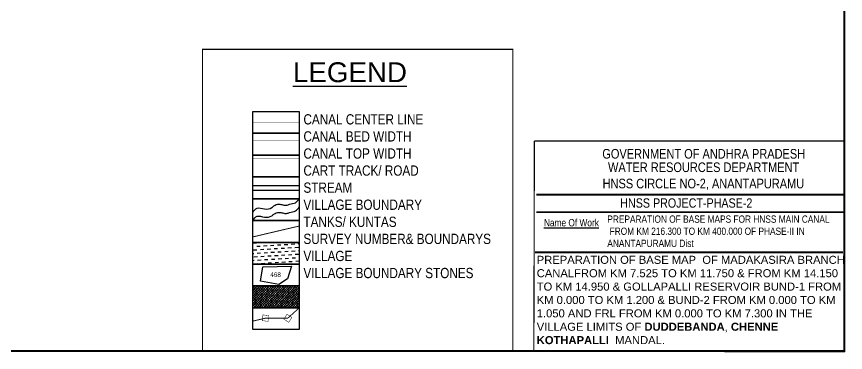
# Model space of a CAD drawing. Header units: inches. Extents: x 775404 to 782774, y 1566046 to 1574394.
# Drawn here: x 778623 to 782684, y 1566046 to 1567689 of the extents above; entities that cross this region are included whole.
import ezdxf
from ezdxf.enums import TextEntityAlignment as Align

# ---------------------------------------------------------------- set-up
doc = ezdxf.new("R2010")
doc.units = ezdxf.units.IN
doc.header["$MEASUREMENT"] = 0
doc.linetypes.add('ACAD_ISO02W100', pattern=[15, 12, -3])
doc.linetypes.add('HIDDEN2', pattern=[0.1875, 0.125, -0.0625])
for name, color, linetype in [('CANAL1', 242, 'Continuous'), ('CSMark', 72, 'Continuous'), ('FRAME 025', 7, 'Continuous'), ('PLOT NO', 7, 'Continuous'), ('TABLE', 7, 'Continuous'), ('tank', 4, 'Continuous'), ('TITLEBLOCK', 7, 'Continuous'), ('VILLAGE', 30, 'Continuous'), ('VILLAGE BOUNDRY', 5, 'Continuous'), ('VILLAGE STONES', 1, 'Continuous')]:
    doc.layers.add(name, color=color, linetype=linetype)
doc.styles.add('A', font='arial.ttf')
doc.styles.add('ARIALN', font='ARIALN.TTF')
doc.styles.get("Standard").update_dxf_attribs({"font": 'arial.ttf'})

msp = doc.modelspace()

# ---------------------------------------------------------------- hatches: boundary and pattern name
at = {"layer": 'tank'}
h = msp.add_hatch(dxfattribs=at)
h.set_pattern_fill('DASH', color=256, scale=135.582282, angle=3.5405, style=0)
h.set_pattern_definition([(3.5405362, (-83092.865, -327171.78), (15.86883272, 17.96204333), [16.9477853, -16.9477853])])
h.paths.add_polyline_path([(779780.2, 1566584.4), (780007.8, 1566584.4), (780007.8, 1566477.6), (779780.2, 1566477.6)])
at = {"layer": 'VILLAGE', "linetype": 'Continuous'}
h = msp.add_hatch(dxfattribs=at)
h.set_pattern_fill('SACNCR', color=256, scale=91.066077, angle=1.5303, style=0)
h.set_pattern_definition([(46.53031993, (-83092.865, -327171.78), (-6.195952587, 5.873511137), []), (46.53031993, (-83086.83, -327171.619), (-6.195952587, 5.873511137), [0, -8.537444673])])
h.paths.add_polyline_path([(779780.2, 1566370.9), (780007.8, 1566370.9), (780007.8, 1566264.1), (779780.2, 1566264.1)])

# ---------------------------------------------------------------- linework, layer by layer
at = {"layer": 'CANAL1', "color": 5, "const_width": 5.61}
for points in [[(779533.4, 1566053.2), (779533.4, 1567529.1), (781054.5, 1567529.1), (781054.5, 1566053.2)], [(782678.4, 1566946.8), (782678.4, 1566048.5), (781157.3, 1566051.5), (781159.9, 1567080.6)], [(781159.9, 1567080.6), (782681.2, 1567080.6)], [(779533.4, 1566053.2), (781054.7, 1566053.2)]]:
    msp.add_lwpolyline(points, dxfattribs=at)
at = {"layer": 'CANAL1', "color": 1, "linetype": 'HIDDEN2', "ltscale": 100, "const_width": 1.12}
msp.add_lwpolyline([(779780.2, 1567171.5), (780007.8, 1567171.5)], dxfattribs=at)
at = {"layer": 'CANAL1', "color": 5, "ltscale": 100, "const_width": 1.12}
for points in [[(780007.8, 1567081.5), (779780.2, 1567081.5)], [(780007.8, 1567048), (779780.2, 1567048)]]:
    msp.add_lwpolyline(points, dxfattribs=at)
at = {"layer": 'CANAL1', "color": 1, "ltscale": 100, "const_width": 1.12}
for points in [[(780007.8, 1566997), (779780.2, 1566997)], [(780007.8, 1566918.9), (779780.2, 1566918.9)]]:
    msp.add_lwpolyline(points, dxfattribs=at)
at = {"layer": 'CSMark', "color": 5, "const_width": 10}
msp.add_lwpolyline([(775408.6, 1574389), (782678.4, 1574389), (782678.4, 1566053.2), (775408.6, 1566053.2)], close=True, dxfattribs=at)
at = {"layer": 'FRAME 025', "lineweight": -3, "const_width": 9.16}
for points in [[(781170, 1566817.9), (782678.4, 1566817.9)], [(781170, 1566732.3), (782678.4, 1566732.3)], [(781163, 1566536), (782671.4, 1566536)]]:
    msp.add_lwpolyline(points, dxfattribs=at)
at = {"layer": 'PLOT NO'}
for points in [[(779780.2, 1567224.8), (780007.8, 1567224.8), (780007.8, 1567118.1), (779780.2, 1567118.1)], [(779780.2, 1567118.1), (780007.8, 1567118.1), (780007.8, 1567011.4), (779780.2, 1567011.4)], [(779780.2, 1567011.4), (780007.8, 1567011.4), (780007.8, 1566904.6), (779780.2, 1566904.6)], [(779780.2, 1566904.6), (780007.8, 1566904.6), (780007.8, 1566797.9), (779780.2, 1566797.9)], [(779780.2, 1566797.9), (780007.8, 1566797.9), (780007.8, 1566691.1), (779780.2, 1566691.1)], [(779780.2, 1566691.1), (780007.8, 1566691.1), (780007.8, 1566584.4), (779780.2, 1566584.4)], [(779780.2, 1566584.4), (780007.8, 1566584.4), (780007.8, 1566477.6), (779780.2, 1566477.6)], [(779780.2, 1566477.6), (780007.8, 1566477.6), (780007.8, 1566370.9), (779780.2, 1566370.9)], [(779780.2, 1566370.9), (780007.8, 1566370.9), (780007.8, 1566264.1), (779780.2, 1566264.1)], [(779780.2, 1566264.1), (780007.8, 1566264.1), (780007.8, 1566157.4), (779780.2, 1566157.4)]]:
    msp.add_lwpolyline(points, close=True, dxfattribs=at)
at = {"layer": 'PLOT NO', "color": 6}
for points in [[(779780.2, 1566862.4), (780007.8, 1566862.4)], [(779780.2, 1566840.1), (780007.8, 1566840.1)]]:
    msp.add_lwpolyline(points, dxfattribs=at)
at = {"layer": 'PLOT NO'}
msp.add_lwpolyline([(779818.3, 1566394.7), (779830, 1566465), (779970.5, 1566468.2), (779950.2, 1566406.5), (779907.8, 1566378.3), (779818.3, 1566394.7)], dxfattribs=at)
at = {"layer": 'PLOT NO', "color": 4}
for points in [[(779780.2, 1566731.8), (779801.1, 1566751.9), (779837.6, 1566747.7), (779873.4, 1566754.5), (779883.9, 1566763), (779908, 1566771.2), (779927, 1566768.1), (779945.7, 1566766.1), (779959.9, 1566770.6), (779989.3, 1566778.5), (780007.8, 1566797.9)], [(779780.2, 1566691.8), (779801.1, 1566711.9), (779837.6, 1566707.7), (779873.4, 1566714.5), (779883.9, 1566723), (779908, 1566731.2), (779927, 1566728.1), (779945.7, 1566726.1), (779959.9, 1566730.6), (779989.3, 1566738.6), (780007.8, 1566757.9)]]:
    msp.add_spline(points, degree=3, dxfattribs=at)
at = {"layer": 'VILLAGE BOUNDRY', "linetype": 'ACAD_ISO02W100', "ltscale": 2, "const_width": 4.46}
for points in [[(779780.2, 1566611), (780007.8, 1566664.4)], [(779780.2, 1566198.8), (779843.1, 1566213.6), (779952, 1566213.6), (780007.8, 1566264.1)]]:
    msp.add_lwpolyline(points, dxfattribs=at)
at = {"layer": 'VILLAGE STONES', "const_width": 2.27}
for points in [[(779829.5, 1566229.2), (779857.7, 1566226), (779854.5, 1566197.9), (779826.4, 1566201)], [(779932.3, 1566208.3), (779947.6, 1566232.1), (779971.4, 1566216.7), (779956.1, 1566192.9)]]:
    msp.add_lwpolyline(points, close=True, dxfattribs=at)

# ---------------------------------------------------------------- texts
at = {"layer": 'PLOT NO'}
msp.add_text('468', height=22.32, rotation=358.6877, dxfattribs=at).set_placement((779891.8, 1566426.2), align=Align.MIDDLE_CENTER)
at = {"layer": 'TABLE', "extrusion": (0.000201441, 0.004807, 0.999988), "style": 'A'}
msp.add_text('%%ULEGEND', height=97.25, rotation=359.9999, dxfattribs=at).set_placement((780256.2, 1567398.4, 7691.5), align=Align.MIDDLE)
at = {"layer": 'TITLEBLOCK', "extrusion": (0.000201441, 0.004807, 0.999988), "style": 'ARIALN'}
for s, height, p in [('GOVERNMENT OF ANDHRA PRADESH ', 47.044, (781492.7, 1566975.6, 7682.5)), ('WATER RESOURCES DEPARTMENT  ', 47.044, (781520.7, 1566909.7, 7681.6)), ('HNSS CIRCLE NO-2, ANANTAPURAMU', 47.044, (781494.1, 1566829.9, 7681.2)), ('HNSS PROJECT-PHASE-2', 45.814, (781580.7, 1566735.2, 7683.2)), ('%%UName Of Work', 35.573, (781206.5, 1566643.9, 7683.9))]:
    msp.add_text(s, height=height, rotation=359.9999, dxfattribs=at).set_placement(p)
at = {"layer": 'TITLEBLOCK', "extrusion": (0.000201441, 0.004807, 0.999988), "attachment_point": 1, "text_direction": (1, -1e-06, -0.000201), "style": 'ARIALN'}
for s, insert, char_height, width in [('CANAL CENTER LINE \\PCANAL BED WIDTH {\\H1.5288x; }\\PCANAL TOP WIDTH {\\H1.3525x; }\\PCART TRACK/ ROAD{\\H1.4113x; }\\PSTREAM {\\H1.3917x; }\\PVILLAGE BOUNDARY{\\H1.3982x; }\\PTANKS/ KUNTAS{\\H1.3961x; }\\PSURVEY NUMBER& BOUNDARYS{\\H1.3968x; }\\PVILLAGE{\\H1.3966x; }\\PVILLAGE BOUNDARY STONES{\\H1.3966x; }', (780028.3, 1567211.6), 50.14, 1051.228), ('PREPARATION OF BASE MAPS FOR HNSS MAIN CANAL\\P FROM KM 216.300 TO KM 400.000 OF PHASE-II IN ANANTAPURAMU Dist', (781517.3, 1566715.9, -4.1), 35.573, 1148.261), ('{\\fArial|b0|i0|c0|p34;PREPARATION OF BASE MAP  OF MADAKASIRA BRANCH CANALFROM KM 7.525 TO KM 11.750 & FROM KM 14.150 TO KM 14.950 & GOLLAPALLI RESERVOIR BUND-1 FROM KM 0.000 TO KM 1.200 & BUND-2 FROM KM 0.000 TO KM 1.050 AND FRL FROM KM 0.000 TO KM 7.300 IN THE VILLAGE LIMITS OF \\fArial|b1|i0|c0|p34;DUDDEBANDA\\fArial|b0|i0|c0|p34;, \\fArial|b1|i0|c0|p34;CHENNE KOTHAPALLI\\fArial|b0|i0|c0|p34;  MANDAL.}', (781171.4, 1566518.5, -5.3), 39.296, 1513.664)]:
    msp.add_mtext(s, dxfattribs=dict(at, insert=insert, char_height=char_height, width=width))

doc.saveas('drawing.dxf')
